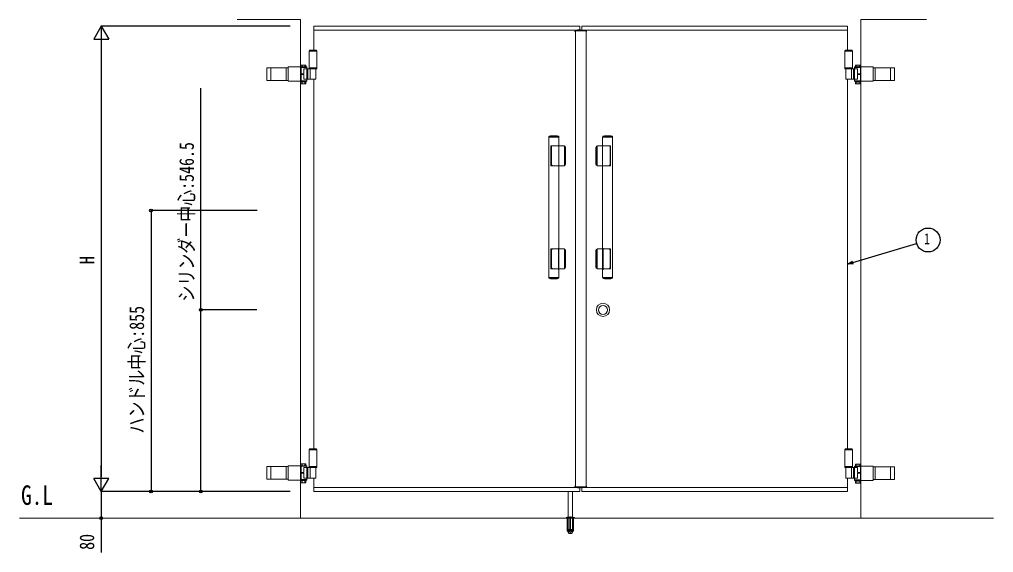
# Model space of a CAD drawing. Units: millimetres, scale not verified. Extents: x -4205 to 4205, y -2970 to 2970.
# Drawn here: x -1694 to 1237, y -464 to 1140 of the extents above; entities that cross this region are included whole.
import ezdxf
from ezdxf.enums import TextEntityAlignment as Align

# ---------------------------------------------------------------- set-up
doc = ezdxf.new("R2010")
doc.units = ezdxf.units.MM
doc.header["$LTSCALE"] = 12
doc.layers.add('0-2_USER1', color=3, linetype='Continuous')
doc.layers.add('0-4_YKK_D', color=6, linetype='Continuous')
doc.layers.add('0-3_YKK_A1', color=4, linetype='Continuous', lineweight=18)
doc.styles.add('ＭＳ ゴシック', font='')
doc.styles.get('ＭＳ ゴシック').set_extended_font_data('MS Gothic')

msp = doc.modelspace()

# ---------------------------------------------------------------- linework, layer by layer
at = {"layer": '0-3_YKK_A1'}
for p, q in [((-847.98, 1139.5), (-1039, 1139.5)), ((-847.98, -360.5), (-847.98, 1139.5)), ((-7.98, 1119.5), (-807.98, 1119.5)), ((-807.98, 1119.5), (-807.98, 1047.5)), ((-7.98, 1119.5), (-7.98, 1108.1)), ((-1.98, 1119.5), (798.02, 1119.5)), ((-1.98, 1119.5), (-1.98, 1107.1)), ((798.02, 1119.5), (798.02, 1047.5)), ((838.02, 1139.5), (1035.45, 1139.5)), ((838.02, 996.5), (838.02, 1139.5)), ((-14.68, 1107.5), (-807.98, 1107.5)), ((-22.28, 1103.1), (-22.17, 1106.13)), ((-22.28, 1103.1), (-20.98, 1103.1)), ((-21.28, 1103.1), (-21.28, 1105.1)), ((-21.28, 1105.1), (-6.18, 1105.1)), ((-21.17, 1107.1), (-14.68, 1107.1)), ((-20.98, 1105.1), (-20.98, -266.1)), ((-14.68, 1105.1), (-14.68, 1108.1)), ((-14.68, 1108.1), (-6.32, 1108.1)), ((-7.68, 1105.1), (-7.75, 1107.13)), ((-6.18, 1105.1), (0.72, 1105.1)), ((-5.25, 1105.1), (-5.32, 1107.13)), ((-5.32, 1107.1), (11.21, 1107.1)), ((-1.98, 1107.5), (798.02, 1107.5)), ((0.72, 1105.1), (11.32, 1105.1)), ((11.02, 1105.1), (11.02, -266.1)), ((11.02, 1103.1), (12.32, 1103.1)), ((11.32, 1103.1), (11.32, 1105.1)), ((12.32, 1103.1), (12.21, 1106.13)), ((-822.48, 1045.5), (-821.33, 1047.5)), ((-822.48, 1045.5), (-822.48, 1044.5)), ((-799.48, 1045.5), (-822.48, 1045.5)), ((-822.48, 994.5), (-822.48, 1045.5)), ((-799.48, 1044.5), (-822.48, 1044.5)), ((-800.64, 1047.5), (-821.33, 1047.5)), ((-799.48, 1045.5), (-800.64, 1047.5)), ((-799.48, 1045.5), (-799.48, 1044.5)), ((-799.48, 994.5), (-799.48, 1045.5)), ((789.52, 1045.5), (790.67, 1047.5)), ((789.52, 1045.5), (789.52, 1044.5)), ((789.52, 1045.5), (812.52, 1045.5)), ((789.52, 994.5), (789.52, 1045.5)), ((789.52, 1044.5), (812.52, 1044.5)), ((790.67, 1047.5), (811.37, 1047.5)), ((812.52, 1045.5), (811.37, 1047.5)), ((812.52, 1045.5), (812.52, 1044.5)), ((812.52, 994.5), (812.52, 1045.5)), ((-885.03, 997.05), (-885.03, 953.95)), ((-850.48, 997), (-885.03, 997)), ((-829.25, 997), (-850.48, 997)), ((-847.55, 953.95), (-847.55, 997.05)), ((-845.85, 1002.5), (-846.86, 1001.92)), ((-846.86, 997), (-846.86, 1001.92)), ((-832.85, 1002.5), (-845.85, 1002.5)), ((-843.1, 997), (-843.1, 1001.92)), ((-835.6, 997), (-835.6, 1001.92)), ((-832.85, 1002.5), (-831.84, 1001.92)), ((-831.84, 997), (-831.84, 1001.92)), ((-829.25, 991.5), (-829.25, 997.05)), ((819.29, 991.5), (819.29, 997.05)), ((819.29, 997), (840.52, 997)), ((822.89, 1002.5), (821.88, 1001.92)), ((821.88, 997), (821.88, 1001.92)), ((822.89, 1002.5), (835.89, 1002.5)), ((825.64, 997), (825.64, 1001.92)), ((833.14, 997), (833.14, 1001.92)), ((835.89, 1002.5), (836.89, 1001.92)), ((836.89, 997), (836.89, 1001.92)), ((837.59, 953.95), (837.59, 997.05)), ((840.52, 997), (875.07, 997)), ((875.07, 997), (875.07, 953.95)), ((-949.59, 994.45), (-949.59, 956.45)), ((-885.03, 994.45), (-949.59, 994.45)), ((-937.15, 994.45), (-937.15, 956.45)), ((-891.46, 994.45), (-891.46, 956.45)), ((-846.55, 995.55), (-846.55, 955.45)), ((-846.55, 995.55), (-829.25, 995.55)), ((-846.55, 976.5), (-837.91, 976.5)), ((-837.91, 974.5), (-846.55, 974.5)), ((-837.91, 991.5), (-802.63, 991.5)), ((-837.91, 976.5), (-837.91, 991.5)), ((-837.91, 959.5), (-837.91, 974.5)), ((-829.07, 991.5), (-829.07, 959.5)), ((-826.21, 991.5), (-826.21, 959.5)), ((-822.48, 991.5), (-822.48, 994.5)), ((-822.48, 994.5), (-799.48, 994.5)), ((-822.48, 991.5), (-799.48, 991.5)), ((-819.33, 991.5), (-819.33, 959.5)), ((-802.63, 991.5), (-802.63, 959.5)), ((-799.48, 991.5), (-799.48, 994.5)), ((812.52, 994.5), (789.52, 994.5)), ((789.52, 991.5), (789.52, 994.5)), ((812.52, 991.5), (789.52, 991.5)), ((827.95, 991.5), (792.67, 991.5)), ((792.67, 991.5), (792.67, 959.5)), ((809.37, 991.5), (809.37, 959.5)), ((812.52, 991.5), (812.52, 994.5)), ((816.25, 991.5), (816.25, 959.5)), ((819.11, 991.5), (819.11, 959.5)), ((836.59, 995.55), (819.29, 995.55)), ((827.95, 976.5), (827.95, 991.5)), ((836.59, 976.5), (827.95, 976.5)), ((827.95, 974.5), (836.59, 974.5)), ((827.95, 959.5), (827.95, 974.5)), ((836.59, 995.55), (836.59, 955.45)), ((838.02, -243.5), (838.02, 996.5)), ((875.07, 994.45), (939.63, 994.45)), ((881.5, 994.45), (881.5, 956.45)), ((927.19, 994.45), (927.19, 956.45)), ((939.63, 994.45), (939.63, 956.45)), ((-949.59, 956.45), (-885.03, 956.45)), ((-885.03, 954), (-850.48, 954)), ((-850.48, 954), (-829.25, 954)), ((-846.86, 952.4), (-846.86, 946.48)), ((-845.85, 945.9), (-846.86, 946.48)), ((-829.25, 955.45), (-846.55, 955.45)), ((-832.85, 945.9), (-845.85, 945.9)), ((-843.1, 952.4), (-843.1, 946.48)), ((-802.63, 959.5), (-837.91, 959.5)), ((-835.6, 952.4), (-835.6, 946.48)), ((-832.85, 945.9), (-831.84, 946.48)), ((-831.84, 952.4), (-831.84, 946.48)), ((-829.25, 953.95), (-829.25, 959.5)), ((-807.98, 959.5), (-807.98, -152.5)), ((792.67, 959.5), (827.95, 959.5)), ((798.02, 959.5), (798.02, -152.5)), ((819.29, 953.95), (819.29, 959.5)), ((819.29, 955.45), (836.59, 955.45)), ((840.52, 954), (819.29, 954)), ((821.88, 952.4), (821.88, 946.48)), ((822.89, 945.9), (821.88, 946.48)), ((822.89, 945.9), (835.89, 945.9)), ((825.64, 952.4), (825.64, 946.48)), ((833.14, 952.4), (833.14, 946.48)), ((835.89, 945.9), (836.89, 946.48)), ((836.89, 952.4), (836.89, 946.48)), ((875.07, 954), (840.52, 954)), ((939.63, 956.45), (875.07, 956.45)), ((-100.82, 786), (-100.82, 363)), ((-100.82, 786), (-70.82, 786)), ((-100.52, 786), (-100.52, 787.37)), ((-72.1, 787.81), (-99.54, 787.81)), ((-95.57, 789.5), (-76.07, 789.5)), ((-71.12, 787.37), (-71.12, 786)), ((-70.82, 786), (-70.82, 363)), ((60.86, 786), (60.86, 363)), ((90.86, 786), (60.86, 786)), ((61.16, 787.37), (61.16, 786)), ((62.14, 787.81), (89.58, 787.81)), ((85.61, 789.5), (66.11, 789.5)), ((90.56, 786), (90.56, 787.37)), ((90.86, 786), (90.86, 363)), ((-94.73, 700), (-94.73, 759)), ((-94.23, 759.5), (-70.82, 759.5)), ((-93.82, 729.5), (-93.82, 754.5)), ((-93.32, 757), (-93.32, 702)), ((-70.82, 759.5), (-55.37, 759.5)), ((-54.02, 757), (-54.02, 702)), ((-52.87, 702), (-52.87, 757)), ((-50.82, 754.5), (-50.82, 704.5)), ((40.86, 754.5), (40.86, 704.5)), ((42.91, 702), (42.91, 757)), ((44.06, 757), (44.06, 702)), ((60.86, 759.5), (45.41, 759.5)), ((84.27, 759.5), (60.86, 759.5)), ((83.36, 757), (83.36, 702)), ((83.86, 729.5), (83.86, 754.5)), ((84.77, 700), (84.77, 759)), ((-93.82, 704.5), (-93.82, 729.5)), ((83.86, 704.5), (83.86, 729.5)), ((-94.73, 449), (-94.73, 390)), ((-93.82, 444.5), (-93.82, 419.5)), ((-93.32, 392), (-93.32, 447)), ((-72.32, 452), (-72.32, 386.9)), ((-54.02, 392), (-54.02, 447)), ((-52.87, 447), (-52.87, 392)), ((-50.82, 394.5), (-50.82, 444.5)), ((40.86, 394.5), (40.86, 444.5)), ((42.91, 447), (42.91, 392)), ((44.06, 392), (44.06, 447)), ((62.36, 452), (62.36, 386.9)), ((83.36, 392), (83.36, 447)), ((83.86, 444.5), (83.86, 419.5)), ((84.77, 449), (84.77, 390)), ((-93.82, 419.5), (-93.82, 394.5)), ((83.86, 419.5), (83.86, 394.5)), ((-94.23, 389.5), (-70.82, 389.5)), ((-70.82, 389.5), (-55.37, 389.5)), ((60.86, 389.5), (45.41, 389.5)), ((84.27, 389.5), (60.86, 389.5)), ((-100.82, 363), (-70.82, 363)), ((-100.52, 363), (-100.52, 361.63)), ((-72.1, 361.19), (-99.54, 361.19)), ((-95.57, 359.5), (-76.07, 359.5)), ((-71.12, 361.63), (-71.12, 363)), ((90.86, 363), (60.86, 363)), ((61.16, 361.63), (61.16, 363)), ((62.14, 361.19), (89.58, 361.19)), ((85.61, 359.5), (66.11, 359.5)), ((90.56, 363), (90.56, 361.63)), ((-822.48, -154.5), (-821.33, -152.5)), ((-822.48, -154.5), (-822.48, -155.5)), ((-799.48, -154.5), (-822.48, -154.5)), ((-822.48, -205.5), (-822.48, -154.5)), ((-799.48, -155.5), (-822.48, -155.5)), ((-800.64, -152.5), (-821.33, -152.5)), ((-799.48, -154.5), (-800.64, -152.5)), ((-799.48, -154.5), (-799.48, -155.5)), ((-799.48, -205.5), (-799.48, -154.5)), ((789.52, -154.5), (790.67, -152.5)), ((789.52, -154.5), (789.52, -155.5)), ((789.52, -154.5), (812.52, -154.5)), ((789.52, -205.5), (789.52, -154.5)), ((789.52, -155.5), (812.52, -155.5)), ((790.67, -152.5), (811.37, -152.5)), ((812.52, -154.5), (811.37, -152.5)), ((812.52, -154.5), (812.52, -155.5)), ((812.52, -205.5), (812.52, -154.5)), ((-885.03, -202.95), (-885.03, -246.05)), ((-850.48, -203), (-885.03, -203)), ((-829.25, -203), (-850.48, -203)), ((-847.55, -246.05), (-847.55, -202.95)), ((-845.85, -197.5), (-846.86, -198.08)), ((-846.86, -203), (-846.86, -198.08)), ((-846.55, -204.45), (-846.55, -244.55)), ((-846.55, -204.45), (-829.25, -204.45)), ((-832.85, -197.5), (-845.85, -197.5)), ((-843.1, -203), (-843.1, -198.08)), ((-835.6, -203), (-835.6, -198.08)), ((-832.85, -197.5), (-831.84, -198.08)), ((-831.84, -203), (-831.84, -198.08)), ((-829.25, -208.5), (-829.25, -202.95)), ((819.29, -208.5), (819.29, -204)), ((819.29, -204), (840.52, -204)), ((822.89, -198.5), (821.88, -199.08)), ((821.88, -204), (821.88, -199.08)), ((822.89, -198.5), (835.89, -198.5)), ((825.64, -204), (825.64, -199.08)), ((833.14, -204), (833.14, -199.08)), ((835.89, -198.5), (836.89, -199.08)), ((836.89, -204), (836.89, -199.08)), ((837.59, -247), (837.59, -204)), ((840.52, -204), (875.07, -204)), ((875.07, -204), (875.07, -247.05)), ((-949.59, -205.55), (-949.59, -243.55)), ((-885.03, -205.55), (-949.59, -205.55)), ((-937.15, -205.55), (-937.15, -243.55)), ((-891.46, -205.55), (-891.46, -243.55)), ((-846.55, -223.5), (-837.91, -223.5)), ((-837.91, -225.5), (-846.55, -225.5)), ((-837.91, -208.5), (-802.63, -208.5)), ((-837.91, -223.5), (-837.91, -208.5)), ((-837.91, -240.5), (-837.91, -225.5)), ((-829.07, -208.5), (-829.07, -240.5)), ((-826.21, -208.5), (-826.21, -240.5)), ((-822.48, -208.5), (-822.48, -205.5)), ((-822.48, -205.5), (-799.48, -205.5)), ((-822.48, -208.5), (-799.48, -208.5)), ((-819.33, -208.5), (-819.33, -240.5)), ((-802.63, -208.5), (-802.63, -240.5)), ((-799.48, -208.5), (-799.48, -205.5)), ((812.52, -205.5), (789.52, -205.5)), ((789.52, -208.5), (789.52, -205.5)), ((812.52, -208.5), (789.52, -208.5)), ((809.37, -208.5), (809.37, -240.5)), ((812.52, -208.5), (812.52, -205.5)), ((816.25, -208.5), (816.25, -240.5)), ((819.11, -208.5), (819.11, -240.5)), ((836.59, -205.45), (819.29, -205.45)), ((827.95, -223.5), (827.95, -208.5)), ((836.59, -223.5), (827.95, -223.5)), ((827.95, -225.5), (836.59, -225.5)), ((827.95, -240.5), (827.95, -225.5)), ((836.59, -205.45), (836.59, -245.55)), ((875.07, -206.55), (939.63, -206.55)), ((881.5, -206.55), (881.5, -244.55)), ((927.19, -206.55), (927.19, -244.55)), ((939.63, -206.55), (939.63, -244.55)), ((-949.59, -243.55), (-885.03, -243.55)), ((-885.03, -246), (-850.48, -246)), ((-850.48, -246), (-829.25, -246)), ((-846.86, -247.6), (-846.86, -253.52)), ((-845.85, -254.1), (-846.86, -253.52)), ((-829.25, -244.55), (-846.55, -244.55)), ((-832.85, -254.1), (-845.85, -254.1)), ((-843.1, -247.6), (-843.1, -253.52)), ((-802.63, -240.5), (-837.91, -240.5)), ((-835.6, -247.6), (-835.6, -253.52)), ((-832.85, -254.1), (-831.84, -253.52)), ((-831.84, -247.6), (-831.84, -253.52)), ((-829.25, -246.05), (-829.25, -240.5)), ((-807.98, -240.5), (-807.98, -280.5)), ((792.67, -240.5), (827.95, -240.5)), ((798.02, -240.5), (798.02, -280.5)), ((819.29, -247), (819.29, -240.5)), ((819.29, -245.55), (836.59, -245.55)), ((840.52, -247), (819.29, -247)), ((821.88, -248.6), (821.88, -254.52)), ((822.89, -255.1), (821.88, -254.52)), ((822.89, -255.1), (835.89, -255.1)), ((825.64, -248.6), (825.64, -254.52)), ((833.14, -248.6), (833.14, -254.52)), ((835.89, -255.1), (836.89, -254.52)), ((836.89, -248.6), (836.89, -254.52)), ((838.02, -360.5), (838.02, -243.5)), ((875.07, -247), (840.52, -247)), ((939.63, -244.55), (875.07, -244.55)), ((-807.98, -268.5), (-14.68, -268.5)), ((-807.98, -280.5), (-7.98, -280.5)), ((-42.98, -394.53), (-42.98, -280.64)), ((-29.98, -280.64), (-29.98, -394.53)), ((-22.28, -264.1), (-20.98, -264.1)), ((-22.28, -264.1), (-22.17, -267.13)), ((-21.28, -264.1), (-21.28, -266.1)), ((-21.28, -266.1), (-6.18, -266.1)), ((-21.17, -268.1), (-14.68, -268.1)), ((-14.68, -266.1), (-14.68, -269.1)), ((-14.68, -269.1), (-6.32, -269.1)), ((-7.98, -269.1), (-7.98, -280.5)), ((-7.68, -266.1), (-7.75, -268.13)), ((-6.18, -266.1), (0.72, -266.1)), ((-5.25, -266.1), (-5.32, -268.13)), ((-5.32, -268.1), (11.21, -268.1)), ((-1.98, -268.1), (-1.98, -280.5)), ((798.02, -268.5), (-1.98, -268.5)), ((798.02, -280.5), (-1.98, -280.5)), ((0.72, -266.1), (11.32, -266.1)), ((11.02, -264.1), (12.32, -264.1)), ((11.32, -264.1), (11.32, -266.1)), ((12.32, -264.1), (12.21, -267.13)), ((1237.16, -360.5), (-1693.98, -360.5)), ((-49.48, -359.66), (-49.48, -360.5)), ((-23.48, -360.5), (-49.48, -360.5)), ((-45.48, -357.5), (-48.82, -358.72)), ((-48.48, -358.96), (-24.48, -358.96)), ((-45.98, -359.5), (-26.98, -359.5)), ((-45.73, -359.5), (-45.73, -360.5)), ((-45.73, -360.5), (-45.73, -397.53)), ((-45.48, -357.5), (-27.48, -357.5)), ((-45.17, -359.5), (-45.17, -360.5)), ((-45.17, -360.5), (-45.17, -398.5)), ((-44.31, -357.5), (-43.81, -358)), ((-43.81, -358), (-29.15, -358)), ((-43.48, -395.56), (-43.81, -358)), ((-37.48, -359.5), (-37.48, -360.5)), ((-37.48, -360.5), (-37.48, -398.5)), ((-36.48, -407.5), (-36.48, -355.58)), ((-36.48, -407.65), (-36.48, -355.73)), ((-35.48, -359.5), (-35.48, -360.5)), ((-35.48, -360.5), (-35.48, -398.5)), ((-29.48, -395.56), (-29.15, -358)), ((-28.65, -357.5), (-29.15, -358)), ((-27.79, -359.5), (-27.79, -360.5)), ((-27.79, -360.5), (-27.79, -398.5)), ((-27.48, -357.5), (-24.14, -358.72)), ((-27.23, -359.5), (-27.23, -360.5)), ((-27.23, -360.5), (-27.23, -397.53)), ((-23.48, -359.66), (-23.48, -360.5)), ((-45.73, -397.53), (-40.84, -406)), ((-45.17, -398.5), (-37.48, -398.5)), ((-39.98, -397.53), (-42.98, -394.53)), ((-29.98, -394.53), (-42.98, -394.53)), ((-39.98, -397.53), (-32.98, -397.53)), ((-39.97, -406.5), (-32.99, -406.5)), ((-37.48, -397.53), (-35.48, -397.53)), ((-35.48, -398.5), (-27.79, -398.5)), ((-29.98, -394.53), (-32.98, -397.53)), ((-27.23, -397.53), (-32.12, -406))]:
    msp.add_line(p, q, dxfattribs=at)
for points in [[(-847.85, 954), (-847.85, 952.4), (-830.85, 952.4), (-830.85, 954)], [(837.89, 954), (837.89, 952.4), (820.89, 952.4), (820.89, 954)], [(-55.37, 699.5), (-70.82, 699.5), (-94.23, 699.5)], [(45.41, 699.5), (60.86, 699.5), (84.27, 699.5)], [(-55.37, 449.5), (-70.82, 449.5), (-94.23, 449.5)], [(45.41, 449.5), (60.86, 449.5), (84.27, 449.5)], [(827.95, -208.5), (792.67, -208.5), (792.67, -240.5)], [(-847.85, -246), (-847.85, -247.6), (-830.85, -247.6), (-830.85, -246)], [(837.89, -247), (837.89, -248.6), (820.89, -248.6), (820.89, -247)]]:
    msp.add_lwpolyline(points, dxfattribs=at)
for radius in [20, 20, 13.5]:
    msp.add_circle((62.02, 266), radius, dxfattribs=at)
for centre, radius, start, end in [((-21.17, 1106.1), 1, 90, 178), ((-8.75, 1107.1), 1, 2, 90), ((-6.32, 1107.1), 1, 2, 90), ((11.21, 1106.1), 1, 2, 90), ((-844.98, 999.18), 3.32, 55.61575, 124.38425), ((-839.35, 990.08), 12.42, 72.41205, 107.58795), ((-833.72, 999.18), 3.32, 55.61575, 124.38425), ((823.76, 999.18), 3.32, 55.61575, 124.38425), ((829.39, 990.08), 12.42, 72.41205, 107.58795), ((835.02, 999.18), 3.32, 55.61575, 124.38425), ((-844.98, 949.22), 3.32, 235.61575, 304.38425), ((-839.35, 958.32), 12.42, 252.41205, 287.58795), ((-833.72, 949.22), 3.32, 235.61575, 304.38425), ((823.76, 949.22), 3.32, 235.61575, 304.38425), ((829.39, 958.32), 12.42, 252.41205, 287.58795), ((835.02, 949.22), 3.32, 235.61575, 304.38425), ((-99.72, 787.37), 0.8, 110.76843, 180), ((-85.82, 750.72), 40, 104.21682, 110.76843), ((-95.57, 789.2), 0.3, 90, 104.21682), ((-95.57, 789.2), 0.3, 61.29529, 90), ((-85.82, 807.01), 20, 241.29529, 250.4307), ((-92.42, 788.44), 0.3, 250.4307, 279.9206), ((-85.82, 750.72), 38, 80.0794, 99.9206), ((-79.22, 788.44), 0.3, 260.0794, 289.5693), ((-85.82, 807.01), 20, 289.5693, 298.70471), ((-76.07, 789.2), 0.3, 90, 118.70471), ((-76.07, 789.2), 0.3, 75.78318, 90), ((-85.82, 750.72), 40, 69.23157, 75.78318), ((-71.92, 787.37), 0.8, 0, 69.23157), ((61.96, 787.37), 0.8, 110.76843, 180), ((75.86, 750.72), 40, 104.21682, 110.76843), ((66.11, 789.2), 0.3, 90, 104.21682), ((66.11, 789.2), 0.3, 61.29529, 90), ((75.86, 807.01), 20, 241.29529, 250.4307), ((69.26, 788.44), 0.3, 250.4307, 279.9206), ((75.86, 750.72), 38, 80.0794, 99.9206), ((82.46, 788.44), 0.3, 260.0794, 289.5693), ((75.86, 807.01), 20, 289.5693, 298.70471), ((85.61, 789.2), 0.3, 90, 118.70471), ((85.61, 789.2), 0.3, 75.78318, 90), ((75.86, 750.72), 40, 69.23157, 75.78318), ((89.76, 787.37), 0.8, 0, 69.23157), ((-94.23, 759), 0.5, 90, 180), ((-88.82, 754.5), 5, 90, 180), ((-90.82, 757), 2.5, 90, 180), ((-56.52, 757), 2.5, 0, 90), ((-55.82, 754.5), 5, 0, 90), ((-55.37, 757), 2.5, 0, 90), ((45.86, 754.5), 5, 90, 180), ((45.41, 757), 2.5, 90, 180), ((46.56, 757), 2.5, 90, 180), ((78.86, 754.5), 5, 0, 90), ((80.86, 757), 2.5, 0, 90), ((84.27, 759), 0.5, 0, 90), ((-88.82, 704.5), 5, 180, 270), ((-55.82, 704.5), 5, 270, 0), ((45.86, 704.5), 5, 180, 270), ((78.86, 704.5), 5, 270, 0), ((-94.23, 700), 0.5, 180, 270), ((-90.82, 702), 2.5, 180, 270), ((-56.52, 702), 2.5, 270, 0), ((-55.37, 702), 2.5, 270, 0), ((45.41, 702), 2.5, 180, 270), ((46.56, 702), 2.5, 180, 270), ((80.86, 702), 2.5, 270, 0), ((84.27, 700), 0.5, 270, 0), ((-94.23, 449), 0.5, 90, 180), ((-88.82, 444.5), 5, 90, 180), ((-90.82, 447), 2.5, 90, 180), ((-56.52, 447), 2.5, 0, 90), ((-55.82, 444.5), 5, 0, 90), ((-55.37, 447), 2.5, 0, 90), ((45.86, 444.5), 5, 90, 180), ((45.41, 447), 2.5, 90, 180), ((46.56, 447), 2.5, 90, 180), ((78.86, 444.5), 5, 0, 90), ((80.86, 447), 2.5, 0, 90), ((84.27, 449), 0.5, 0, 90), ((-94.23, 390), 0.5, 180, 270), ((-88.82, 394.5), 5, 180, 270), ((-90.82, 392), 2.5, 180, 270), ((-56.52, 392), 2.5, 270, 0), ((-55.82, 394.5), 5, 270, 0), ((-55.37, 392), 2.5, 270, 0), ((45.86, 394.5), 5, 180, 270), ((45.41, 392), 2.5, 180, 270), ((46.56, 392), 2.5, 180, 270), ((78.86, 394.5), 5, 270, 0), ((80.86, 392), 2.5, 270, 0), ((84.27, 390), 0.5, 270, 0), ((-99.72, 361.63), 0.8, 180, 249.23157), ((-85.82, 398.28), 40, 249.23157, 255.78318), ((-95.57, 359.8), 0.3, 255.78318, 270), ((-95.57, 359.8), 0.3, 270, 298.70471), ((-85.82, 341.99), 20, 109.5693, 118.70471), ((-92.42, 360.56), 0.3, 80.0794, 109.5693), ((-85.82, 398.28), 38, 260.0794, 279.9206), ((-79.22, 360.56), 0.3, 70.4307, 99.9206), ((-85.82, 341.99), 20, 61.29529, 70.4307), ((-76.07, 359.8), 0.3, 241.29529, 270), ((-76.07, 359.8), 0.3, 270, 284.21682), ((-85.82, 398.28), 40, 284.21682, 290.76843), ((-71.92, 361.63), 0.8, 290.76843, 0), ((61.96, 361.63), 0.8, 180, 249.23157), ((75.86, 398.28), 40, 249.23157, 255.78318), ((66.11, 359.8), 0.3, 255.78318, 270), ((66.11, 359.8), 0.3, 270, 298.70471), ((75.86, 341.99), 20, 109.5693, 118.70471), ((69.26, 360.56), 0.3, 80.0794, 109.5693), ((75.86, 398.28), 38, 260.0794, 279.9206), ((82.46, 360.56), 0.3, 70.4307, 99.9206), ((75.86, 341.99), 20, 61.29529, 70.4307), ((85.61, 359.8), 0.3, 241.29529, 270), ((85.61, 359.8), 0.3, 270, 284.21682), ((75.86, 398.28), 40, 284.21682, 290.76843), ((89.76, 361.63), 0.8, 290.76843, 0), ((-844.98, -200.82), 3.32, 55.61575, 124.38425), ((-839.35, -209.92), 12.42, 72.41205, 107.58795), ((-833.72, -200.82), 3.32, 55.61575, 124.38425), ((823.76, -201.82), 3.32, 55.61575, 124.38425), ((829.39, -210.92), 12.42, 72.41205, 107.58795), ((835.02, -201.82), 3.32, 55.61575, 124.38425), ((-844.98, -250.78), 3.32, 235.61575, 304.38425), ((-839.35, -241.68), 12.42, 252.41205, 287.58795), ((-833.72, -250.78), 3.32, 235.61575, 304.38425), ((823.76, -251.78), 3.32, 235.61575, 304.38425), ((829.39, -242.68), 12.42, 252.41205, 287.58795), ((835.02, -251.78), 3.32, 235.61575, 304.38425), ((-21.17, -267.1), 1, 182, 270), ((-8.75, -268.1), 1, 270, 358), ((-6.32, -268.1), 1, 270, 358), ((11.21, -267.1), 1, 270, 358), ((-48.48, -359.66), 1, 110, 180), ((-45.98, -360.5), 1, 90, 180), ((-26.98, -360.5), 1, 0, 90), ((-24.48, -359.66), 1, 0, 70), ((-36.48, -395.5), 7, 180.5, 359.5), ((-39.97, -405.5), 1, 210, 270), ((-32.99, -405.5), 1, 270, 330)]:
    msp.add_arc(centre, radius, start, end, dxfattribs=at)
at = {"layer": '0-4_YKK_D'}
for p, q in [((-1447.98, 1119.5), (-1470.48, 1080.53)), ((-878.98, 1119.5), (-1448.98, 1119.5)), ((-1447.98, 1119.5), (-1425.48, 1080.53)), ((-1447.98, 1119.5), (-1447.98, 1041.56)), ((-1470.48, 1080.53), (-1425.48, 1080.53)), ((-1447.98, 1074.5), (-1447.98, -235.5)), ((-978.98, 564.5), (-1298.98, 564.5)), ((-1297.98, 564.5), (-1297.98, -280.5)), ((-979.88, 266), (-1148.98, 266)), ((-1447.98, -280.5), (-1447.98, -202.56)), ((-1447.98, -280.5), (-1470.48, -241.53)), ((-1425.48, -241.53), (-1470.48, -241.53)), ((-1447.98, -280.5), (-1425.48, -241.53)), ((-878.98, -280.5), (-1448.98, -280.5)), ((-878.98, -280.5), (-1448.98, -280.5)), ((-878.98, -280.5), (-1298.98, -280.5)), ((-878.98, -280.5), (-1148.98, -280.5))]:
    msp.add_line(p, q, dxfattribs=at)
for points in [[(-1147.98, -280.5), (-1147.98, 266), (-1147.98, 932.6)], [(798.02, 403.5), (814.3, 408.39), (1005.69, 465.85)], [(815.61, 404.03), (798.02, 403.5), (812.99, 412.75)], [(-1447.98, -280.5), (-1447.98, -360.5), (-1447.98, -463.9)]]:
    msp.add_lwpolyline(points, dxfattribs=at)
for centre, radius in [((-1297.98, 564.5), 4.25), ((1040.17, 476.2), 36), ((-1147.98, 266), 4.25), ((-1297.98, -280.5), 4.25), ((-1147.98, -280.5), 4.25), ((-1447.98, -360.5), 4.25)]:
    msp.add_circle(centre, radius, dxfattribs=at)

# ---------------------------------------------------------------- texts
at = {"layer": '0-2_USER1', "style": 'ＭＳ ゴシック', "width": 0.8}
msp.add_text('G.L', height=58.65, dxfattribs=at).set_placement((-1689.16, -338.22), align=Align.BOTTOM_LEFT)
at = {"layer": '0-4_YKK_D', "style": 'ＭＳ ゴシック', "width": 0.8}
for s, p in [('シリンダー中心:546.5', (-1155.98, 291)), ('H', (-1455.98, 403.5)), ('ハンドル中心:855', (-1305.98, -106)), ('80', (-1455.98, -455.9))]:
    msp.add_text(s, height=43.99, rotation=90, dxfattribs=at).set_placement(p, align=Align.BOTTOM_LEFT)
msp.add_text('1', height=32.99, dxfattribs=at).set_placement((1028.17, 453.7), align=Align.BOTTOM_LEFT)

doc.saveas('drawing.dxf')
